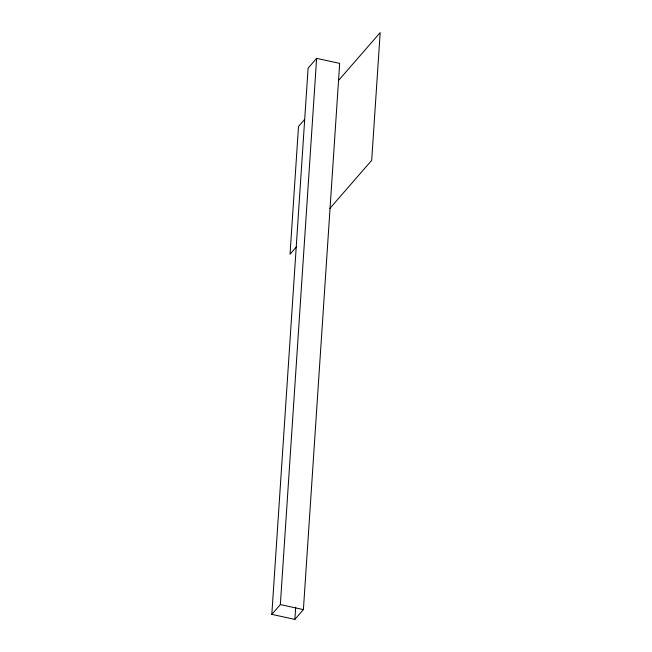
<?xml version="1.0" encoding="UTF-8"?>
<svg xmlns="http://www.w3.org/2000/svg" width="652" height="652" viewBox="0 0 652 652"><rect width="100%" height="100%" fill="white"/><g stroke="black" fill="none" stroke-linecap="round" stroke-linejoin="round"><path stroke-width="0.98" d="M271.819 614.38L308.103 68.158L316.619 58.362L339.676 63.383L303.4 609.604L294.875 619.4L271.819 614.38L280.344 604.583L316.619 58.362M294.875 619.4L295.682 607.216M304.484 119.618L298.51 126.488L290.026 254.239L296.668 246.603M338.347 80.693L380.181 32.6L371.697 160.343L329.863 208.436M280.344 604.583L303.4 609.604"/></g></svg>
